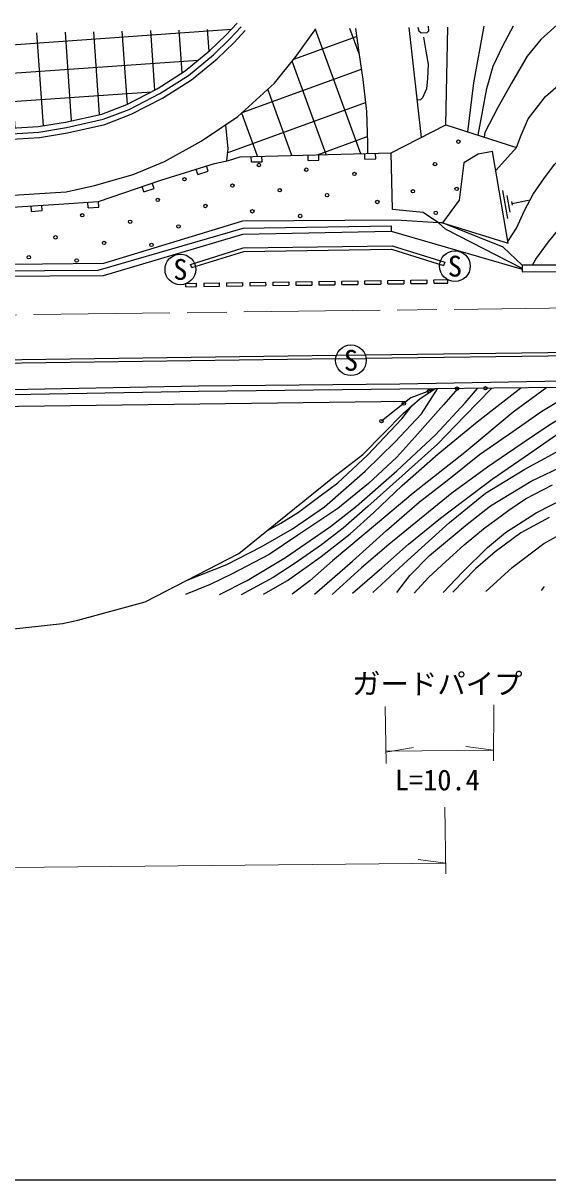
# Model space of a CAD drawing. Units: millimetres at full size, sheet at 1:1000; details may follow other scales. Extents: x 40000 to 680000, y 20000 to 380000.
# Drawn here: x 205444 to 251614, y 205000 to 306902 of the extents above; entities that cross this region are included whole.
import ezdxf
from ezdxf.enums import TextEntityAlignment as Align

# ---------------------------------------------------------------- set-up
doc = ezdxf.new("R2010")
doc.units = ezdxf.units.MM
doc.header["$LTSCALE"] = 1000
doc.linetypes.add('CHAIN', pattern=[18.5, 12, -1.5, 3.5, -1.5])
for name, color, linetype, lineweight in [('M-BGD', 7, 'Continuous', 25), ('M-BGD-EXST', 7, 'Continuous', 25), ('M-BMK', 2, 'CHAIN', 13), ('M-STR-HTXT', 7, 'Continuous', 13), ('M-STR-STRC', 7, 'Continuous', 25), ('M-TTL-BAND', 7, 'Continuous', 25)]:
    doc.layers.add(name, color=color, linetype=linetype, lineweight=lineweight)
doc.styles.add('ＭＳ ゴシック', font='')
doc.styles.get('ＭＳ ゴシック').set_extended_font_data('MS Gothic')

msp = doc.modelspace()

# ---------------------------------------------------------------- hatches: boundary and pattern name
at = {"layer": 'M-BGD'}
h = msp.add_hatch(dxfattribs=at)
h.set_pattern_fill('USER', color=256, style=0, pattern_type=2)
h.set_pattern_definition([(4, (0, 0), (-174.391, 2493.91), []), (94, (0, 0), (-2493.91, -174.391), [])])
h.paths.add_polyline_path([(219697, 302687), (221867, 304482), (223289, 305843), (223778, 306373), (205092, 306028), (163252, 303573), (160043, 303395), (157986, 303187), (148418, 301791), (143439, 300936), (150280, 298225), (158155, 294880), (187567, 296615), (202927, 297549), (206775, 297787), (209167, 298182), (212353, 298894), (214564, 299747), (217237, 301113)])
h = msp.add_hatch(dxfattribs=at)
h.set_pattern_fill('USER', color=256, style=0, pattern_type=2)
h.set_pattern_definition([(20, (0, 0), (-983.308, 2701.616), []), (110, (0, 0), (-2701.616, -983.308), [])])
h.paths.add_polyline_path([(235338, 301939), (234993, 304324), (234675, 306443), (231202, 306390), (229479, 304006), (227570, 301621), (224346, 298674), (223239, 297935), (223445, 295817), (223334, 294768), (223499, 294803), (224537, 295136), (235758, 295416), (235735, 296321), (235656, 299104)])

# ---------------------------------------------------------------- linework, layer by layer
for p, q in [((239386, 306517), (240480, 296834)), ((242640, 297947), (242821, 306543)), ((225527, 294673), (225515, 295161)), ((225527, 294673), (226472, 294697)), ((226472, 294697), (226460, 295184)), ((230525, 294798), (230513, 295285)), ((230525, 294798), (231470, 294822)), ((231470, 294822), (231458, 295309)), ((235524, 294923), (235512, 295410)), ((235524, 294923), (236469, 294946)), ((236469, 294946), (236456, 295434)), ((220818, 293576), (220672, 294041)), ((220818, 293576), (221720, 293860)), ((221720, 293860), (221573, 294325)), ((216074, 292037), (215916, 292498)), ((216968, 292343), (216810, 292804)), ((216074, 292037), (216968, 292343)), ((247621, 292149), (248069, 289690)), ((248006, 291711), (248275, 290235)), ((206178, 290322), (206147, 290809)), ((207121, 290383), (207090, 290870)), ((211167, 290637), (211137, 291124)), ((211167, 290637), (212110, 290695)), ((212110, 290695), (212080, 291182)), ((248404, 291199), (248467, 290855)), ((248435, 291027), (249911, 291296)), ((206178, 290322), (207121, 290383)), ((247670, 287155), (242355, 289309)), ((249348, 285566), (247670, 287155)), ((220284, 285362), (220176, 285643)), ((242540, 285830), (242443, 285546)), ((233007, 277619), (197248, 277129)), ((232945, 277319), (197321, 276830)), ((232945, 277319), (235631, 277355)), ((235561, 277654), (233007, 277619)), ((269876, 278114), (235561, 277654)), ((269795, 277812), (235631, 277355)), ((252933, 274812), (246862, 274745)), ((251066, 256911), (251314, 257274))]:
    msp.add_line(p, q, dxfattribs=at)
for points in [[(202927, 297549), (206775, 297787), (209167, 298182), (212353, 298894), (214564, 299747), (217237, 301113), (219697, 302687), (221867, 304482), (223289, 305843), (224268, 306902)], [(252436, 306742), (250988, 305468), (249801, 303992), (248411, 301618), (247223, 299476), (246068, 297279), (245999, 296869)], [(157818, 288813), (209228, 292051), (211731, 292587), (215111, 293554), (217887, 294708), (221108, 296510), (224346, 298674), (227570, 301621), (229479, 304006), (231202, 306390)], [(202957, 297070), (206829, 297309), (209259, 297710), (212493, 298433), (214760, 299308), (217476, 300697), (219980, 302299), (222187, 304123), (223631, 305507), (224620, 306576)], [(202986, 296591), (206883, 296831), (209350, 297239), (212632, 297973), (214957, 298869), (217715, 300280), (220263, 301910), (222506, 303764), (223974, 305170), (224973, 306250)], [(234675, 306443), (234993, 304324), (235338, 301939), (235656, 299104), (235735, 296321), (235758, 295416)], [(240181, 306548), (240262, 306210), (240453, 306034), (240983, 306070), (241137, 306217), (241108, 306643)], [(245995, 306629), (245071, 301641), (244558, 297331)], [(245470, 297039), (246238, 301155), (246818, 303123), (247658, 304889), (248584, 306655)], [(240683, 305677), (240888, 304426), (241096, 303273), (241037, 302033), (240948, 301104), (240579, 300322), (240402, 300145), (240109, 300112)], [(248857, 295952), (249271, 297028), (249873, 298460), (251421, 300437), (252998, 301813), (254340, 302702), (254700, 302889)], [(84030, 298227), (89571, 296627), (96129, 294720), (102786, 292913), (111478, 290766), (117479, 289574), (123421, 288446), (131071, 287305), (135668, 286712), (139381, 286491), (148270, 285663), (155817, 285199), (165192, 284836), (212054, 285148), (224808, 288849), (237824, 289051), (237835, 288586)], [(84197, 297568), (89738, 295968), (96295, 294061), (102952, 292253), (111645, 290107), (117646, 288915), (123588, 287786), (131238, 286646), (134921, 286283), (139518, 285989), (148380, 285263), (155963, 284663), (165296, 284381), (212525, 284672), (224786, 288321), (237835, 288586), (249348, 285237)], [(223239, 297935), (223445, 295817), (223334, 294768)], [(237828, 295468), (242640, 297947), (248857, 295952), (247029, 293927)], [(248095, 287661), (248858, 288842), (249568, 290392), (250337, 291842), (251308, 293262), (252238, 294470), (253441, 295774), (254645, 296890), (255529, 297528), (256656, 298271)], [(121305, 289301), (126313, 288871), (131844, 288371), (137581, 287995), (144788, 287770), (153784, 287620), (160400, 287814), (186227, 289515), (208574, 290966), (212060, 291181), (217550, 293057), (222284, 294549), (223499, 294803), (224537, 295136), (237828, 295468)], [(249348, 285274), (242606, 288740), (241980, 289311), (240644, 290213), (237957, 290496), (237828, 295468)], [(250262, 285572), (250568, 286105), (251679, 287624), (252892, 289128), (254062, 290433), (255918, 292215), (257029, 293135), (257803, 293661), (258006, 293745)], [(242355, 289309), (241980, 289311), (238272, 289552), (224737, 289455), (212504, 285733), (191009, 285497), (170254, 285297), (155431, 285672), (150875, 285989), (146904, 286257), (135250, 287182), (129077, 288035), (121305, 289301)], [(220176, 285643), (224809, 287096), (237910, 287284), (242540, 285830)], [(220284, 285362), (224857, 286797), (237866, 286984), (242443, 285546)], [(252894, 285590), (249348, 285566), (249348, 284983), (252896, 285024)], [(241684, 274688), (238590, 274654), (220878, 274462), (202810, 274126), (193041, 273958), (173449, 271433), (157267, 271644), (146002, 273420), (132006, 276033), (115647, 278572)], [(252931, 275355), (238583, 275104), (220871, 274912), (202802, 274576), (193008, 274407), (173423, 271883), (157305, 272094), (146078, 273864), (132082, 276476), (115716, 279017)], [(125588, 265474), (125841, 265975), (114878, 271894), (116124, 277358), (125598, 275830), (131969, 275007), (144262, 272721), (157127, 270649), (173152, 270282), (188728, 272454), (193625, 273004), (239200, 273601)], [(134599, 261019), (138599, 259383), (144202, 257529), (149296, 256691), (161313, 255425), (171756, 254428), (179873, 253504), (198109, 252852), (208911, 254003), (210255, 254310), (216167, 255922), (224432, 260187), (226896, 262188), (232655, 266831), (235342, 268903), (238913, 272549), (240366, 273838), (241684, 274688)], [(243701, 274710), (242443, 273271), (239901, 270425), (238317, 268679), (235847, 266351), (233141, 264134), (229623, 261782), (227084, 260083), (223846, 258383), (221913, 257452), (219723, 256567)], [(219865, 257830), (223372, 259222), (226389, 260764), (229143, 262355), (231964, 264289), (235537, 267446), (238166, 270024), (240501, 272473), (241910, 274691)], [(222712, 256577), (225168, 257792), (228535, 259837), (232487, 262548), (234764, 264363), (238314, 267456), (241731, 270636), (244328, 273438), (245416, 274729)], [(246693, 274743), (244281, 272279), (241911, 269803), (238789, 267013), (235784, 264318), (233603, 262420), (231687, 260930), (229393, 259323), (227453, 258070), (224638, 256533)], [(226596, 256583), (228709, 257793), (231654, 259917), (234230, 261899), (236313, 263780), (238783, 266165), (241953, 268952), (245386, 271787), (247399, 273328), (249224, 274771)], [(251513, 274796), (248571, 272621), (244318, 269075), (239774, 265504), (236635, 262849), (232674, 259522), (230658, 257773), (229127, 256607)], [(231081, 256601), (234437, 259496), (237417, 262198), (240313, 264735), (242893, 266715), (245607, 268902), (248545, 270914), (251079, 272727), (253284, 274032), (254613, 274837)], [(257950, 274886), (256122, 273916), (253806, 272787), (251615, 271392), (249253, 269811), (246309, 267775), (243166, 265498), (240319, 263183), (237636, 260975), (235223, 258911), (232639, 256578)], [(234425, 256675), (236992, 258921), (239351, 261012), (242183, 263300), (244214, 264855), (246726, 266738), (249530, 268676), (252690, 270873), (255188, 272337), (257727, 273522), (260702, 274571), (261860, 274945)], [(246862, 274745), (241684, 274688), (239553, 273879), (236977, 271845)], [(226896, 262188), (228106, 262846), (229674, 263813), (231542, 265236), (233122, 266412), (235747, 268838), (238765, 272050), (239639, 273193)], [(236219, 256746), (239256, 259556), (242968, 262901), (246124, 265493), (249583, 267601), (253379, 269653)], [(238338, 256736), (239477, 258255), (241187, 260007), (244505, 262757), (246580, 264392), (250134, 266544), (253831, 268311)], [(239865, 256679), (241126, 258063), (242280, 259154), (244247, 260952), (245950, 262348), (248179, 264003), (249659, 264983), (252015, 266230)], [(242400, 256737), (244099, 258527), (246302, 260697), (247898, 262037), (250580, 263760), (253229, 265100)], [(251718, 263362), (249245, 262002), (246969, 260314), (245244, 258815), (243258, 256766)], [(246156, 256820), (248481, 258950), (251258, 261064), (254020, 262581)]]:
    msp.add_lwpolyline(points, dxfattribs=at)
msp.add_lwpolyline([(248122, 287507), (246743, 295605), (245493, 295365), (244210, 294591), (243801, 291308), (242355, 289309)], close=True, dxfattribs=at)
for centre in [(243744, 296463), (226189, 294403), (241682, 294485), (230353, 293991), (234590, 293619), (219633, 293146), (223859, 292590), (217291, 291326), (228024, 292178), (232188, 291745), (239744, 292094), (243593, 292301), (221485, 290795), (225612, 290324), (236611, 291147), (210643, 289977), (214857, 289404), (229817, 289911), (241751, 290192), (219112, 288995), (208290, 288034), (212566, 287544), (216739, 287360), (205946, 286276), (210152, 285990), (241159, 274489), (243622, 274710), (246122, 274737), (238939, 273395), (236977, 271845)]:
    msp.add_circle(centre, 150, dxfattribs=at)
at = {"layer": 'M-BGD-EXST'}
for centre in [(219276, 285204), (243439, 285492), (234290, 277199)]:
    msp.add_circle(centre, 1350, dxfattribs=at)
at = {"layer": 'M-BMK'}
msp.add_lwpolyline([(74793, 296502), (84089, 293867), (92203, 291512), (100805, 289247), (107432, 287599), (110469, 286868), (113151, 286425), (117544, 285468), (123357, 284463), (130709, 283269), (137740, 282493), (144983, 281798), (147924, 281640), (155022, 281241), (161201, 280990), (167630, 280882), (173108, 280894), (187864, 280998), (273025, 282056), (373064, 283555)], dxfattribs=at)
at = {"layer": 'M-STR-HTXT'}
for p, q in [((237288, 246714), (237390, 241683)), ((246866, 246857), (246826, 241928)), ((237368, 242757), (246833, 242862)), ((237370, 242670), (239787, 243100)), ((246833, 242862), (244399, 243176)), ((242558, 237830), (242640, 231959)), ((242627, 232897), (240193, 233215))]:
    msp.add_line(p, q, dxfattribs=at)
msp.add_lwpolyline([(107722, 237636), (114994, 236386), (120652, 235540), (126222, 234700), (135145, 233712), (144729, 232914), (153135, 232452), (163159, 232116), (242627, 232897)], dxfattribs=at)
at = {"layer": 'M-STR-STRC'}
for p, q in [((219751, 283975), (220700, 283989)), ((219755, 283675), (219751, 283975)), ((219755, 283675), (220710, 283689)), ((220710, 283689), (220705, 283989)), ((221336, 283698), (222735, 283718)), ((221338, 283998), (222725, 284018)), ((221338, 283998), (221342, 283698)), ((222735, 283718), (222730, 284018)), ((223361, 283727), (223357, 284026)), ((223361, 283727), (224759, 283746)), ((223363, 284027), (224750, 284046)), ((224750, 284046), (224759, 283746)), ((225387, 284055), (225386, 283755)), ((225386, 283755), (226789, 283775)), ((225387, 284055), (226779, 284075)), ((226779, 284075), (226784, 283775)), ((227416, 283784), (228819, 283804)), ((227417, 284084), (228809, 284104)), ((227417, 284084), (227421, 283784)), ((228809, 284104), (228813, 283804)), ((229447, 284113), (229446, 283813)), ((229446, 283813), (230844, 283833)), ((229447, 284113), (230834, 284133)), ((230834, 284133), (230844, 283833)), ((231470, 283842), (232869, 283862)), ((231472, 284142), (232859, 284161)), ((231472, 284142), (231476, 283842)), ((232859, 284161), (232869, 283862)), ((233491, 284170), (234889, 284190)), ((233495, 283870), (233491, 284170)), ((233495, 283870), (234894, 283890)), ((234889, 284190), (234894, 283890)), ((235516, 284199), (236914, 284219)), ((235520, 283899), (235516, 284199)), ((235520, 283899), (236918, 283919)), ((236914, 284219), (236918, 283919)), ((237541, 284228), (238939, 284248)), ((237545, 283928), (237541, 284228)), ((237545, 283928), (238943, 283948)), ((238939, 284248), (238943, 283948)), ((239565, 284257), (240966, 284277)), ((239570, 283957), (239565, 284257)), ((239570, 283957), (240971, 283977)), ((240966, 284277), (240971, 283977)), ((241597, 283986), (241593, 284286)), ((241597, 283986), (242814, 284003)), ((241599, 284286), (242810, 284303)), ((242814, 284003), (242810, 284303))]:
    msp.add_line(p, q, dxfattribs=at)
at = {"layer": 'M-TTL-BAND'}
msp.add_line((40000, 205000), (579000, 205000), dxfattribs=at)

# ---------------------------------------------------------------- texts
at = {"layer": 'M-BGD-EXST', "style": 'ＭＳ ゴシック'}
for p in [(243439, 285492), (219276, 285204), (234290, 277199)]:
    msp.add_text('S', height=1833, dxfattribs=at).set_placement(p, align=Align.MIDDLE_CENTER)
at = {"layer": 'M-STR-HTXT', "style": 'ＭＳ ゴシック'}
for s, p in [('ガードパイプ', (241887, 247239)), ('L=10.4', (241887, 238765))]:
    msp.add_text(s, height=1833, dxfattribs=at).set_placement(p, align=Align.BOTTOM_CENTER)

doc.saveas('drawing.dxf')
